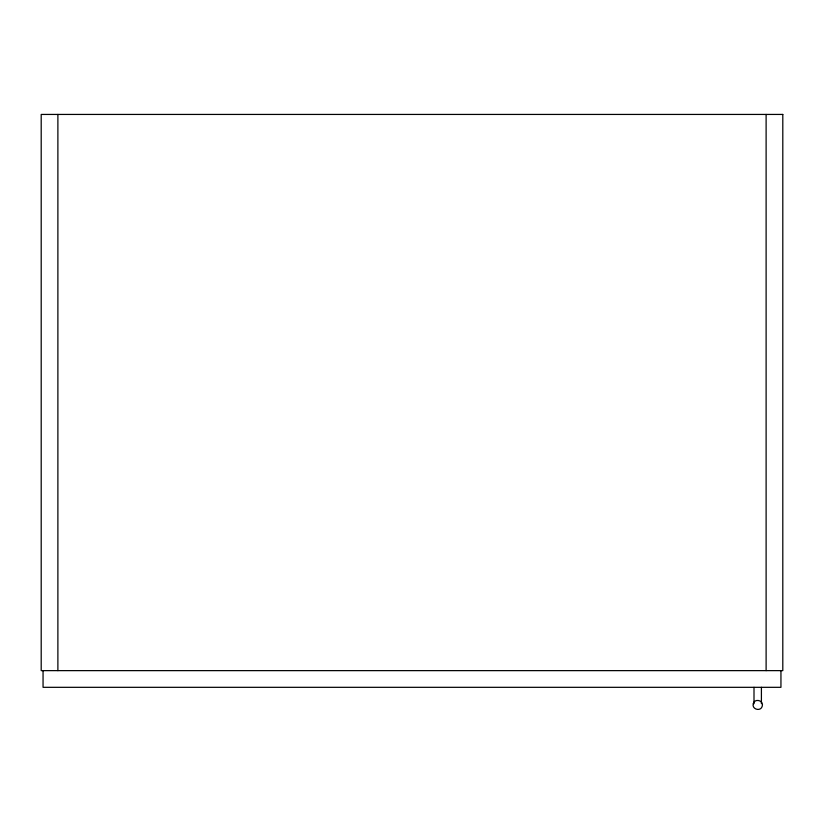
<?xml version="1.0" encoding="UTF-8"?>
<svg xmlns="http://www.w3.org/2000/svg" width="824" height="824" viewBox="0 0 824 824"><rect width="100%" height="100%" fill="white"/><g stroke="black" fill="none" stroke-linecap="round" stroke-linejoin="round"><path stroke-width="1.24" d="M761.407 703.675L761.417 687.319M754.001 687.319L754.001 703.675M780.946 670.633L780.946 687.319L43.054 687.319L43.054 670.633M766.114 114.433L766.114 670.633M57.886 114.433L57.886 670.633M753.291 703.737C751.539 709.423 760.923 711.936 762.251 706.127C764.003 700.441 754.619 697.928 753.291 703.737M782.8 114.433L41.2 114.433L41.2 670.633L782.8 670.633L782.8 114.433"/></g></svg>
